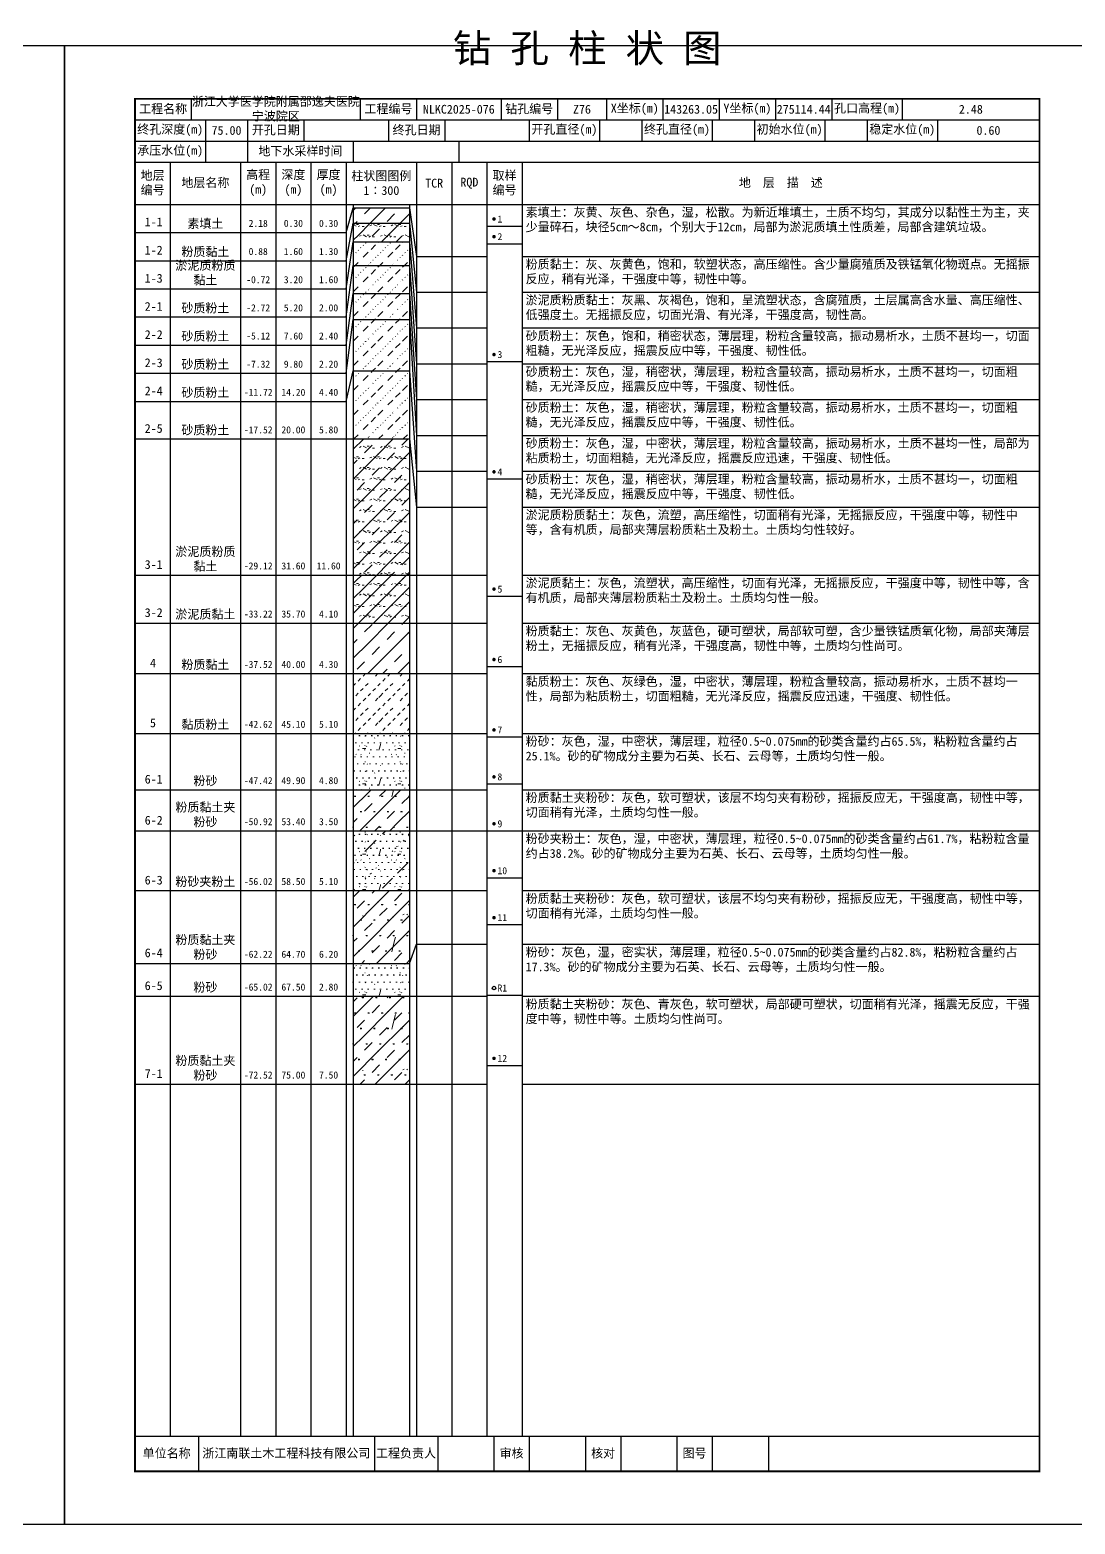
# Model space of a CAD drawing. Extents: x 297 to 65340, y 0 to 425.
# Drawn here: x 54935.1 to 55232.1, y 0 to 424.6 of the extents above; entities that cross this region are included whole.
import ezdxf
from ezdxf.enums import TextEntityAlignment as Align

# ---------------------------------------------------------------- set-up
doc = ezdxf.new("R2010")
doc.units = 0
doc.layers.get('0').update_dxf_attribs({"linetype": 'CONTINUOUS'})
doc.layers.add('FRAME', color=7, linetype='CONTINUOUS')
doc.layers.add('STRATUM', color=7, linetype='CONTINUOUS')
doc.layers.add('HATCH', color=7, linetype='CONTINUOUS', lineweight=13)
doc.styles.add('ST', font='')
doc.styles.get('ST').set_extended_font_data('SimSun')
pattern_1 = [(45, (0, 0), (-4.2426407, 4.2426407), [10, 0]), (45, (1.061, -3.182), (-2.12132034, 6.363961), [3, -3])]
pattern_2 = [(45, (0, 0), (-4.2426407, 4.2426407), [10, 0]), (45, (1.061, -3.182), (-2.12132034, 6.363961), [3, -3]), (26.565, (1.0741, -0.2536), (5.99982296, 5.99981224), [0.567, -12.849]), (0, (0.507, -0.2536), (0, 6), [0.567, -5.433]), (26.565, (-1.5813, 0), (5.99982296, 5.99981224), [0.567, -12.849]), (0, (-1.074, 0.2536), (0, 6), [0.567, -5.433]), (153.435, (0.5071, -0.2536), (-5.9998176, -5.36e-06), [1.134, -12.2826]), (26.565, (4.0741, 2.7464), (5.99982296, 5.99981224), [0.567, -12.849]), (0, (3.507, 2.7464), (0, 6), [0.567, -5.433]), (26.565, (1.4187, 3), (5.99982296, 5.99981224), [0.567, -12.849]), (0, (1.926, 3.2536), (0, 6), [0.567, -5.433]), (153.435, (3.5071, 2.7464), (-5.9998176, -5.36e-06), [1.134, -12.2826])]
pattern_3 = [(45.000006, (0, 0), (-7.3e-07, 6.99998237), [1.971956, -7.927535]), (45.000006, (2.813, 2.829), (-7.3e-07, 6.99998237), [1.99367, -7.905828]), (45.000006, (5.0675, 5.082), (-7.3e-07, 6.99998237), [1.813609, -8.085882]), (26.565052, (0, 3.5), (7.00000042, 7.00000017), [0.0965, -15.555976]), (36.869899, (0.7, 4.2), (6.999999835, 7.000000165), [0.197747, -34.802253]), (315.00001, (3.5, 6.976), (6.99998237, 1.2e-06), [0.033054, -9.866441]), (26.565052, (3.5, 0), (7.00000042, 7.00000017), [0.144749, -15.507727]), (26.565052, (4.2, 0.7), (7.00000042, 7.00000017), [0.10528, -15.547196]), (90.000004, (4.55, 1.05), (-7, -5e-07), [0.028767, -6.971233]), (26.565052, (4.9, 1.4), (7.00000042, 7.00000017), [0.091014, -31.213938]), (36.869899, (5.6, 2.1), (6.999999835, 7.000000165), [0.110692, -34.889308]), (45.000002, (6.3, 2.8), (-2.4e-07, 6.99998237), [0.109112, -9.790383]), (315.00001, (6.914, 3.548), (6.99998237, 1.2e-06), [0.033054, -9.866441]), (36.869898, (1.4, 4.9), (6.999999957, 7.000000043), [0.10224, -34.89776]), (53.130103, (2.1, 5.6), (13.999999763, 21.000000158), [0.134384, -34.865616]), (53.130103, (2.8, 6.3), (13.999999763, 21.000000158), [0.126246, -34.873754])]
pattern_4 = [(82.875, (-0.8346, -1.206), (0.00036925, 10.000176442), [0.08929, -80.53371]), (143.13, (-0.7336, -1.2818), (-29.99996427, 20.00005359), [0.12627, -49.87373]), (172.875, (-0.5564, -1.304), (-70.000245666, 9.999660329), [0.17857, -80.44443]), (206.565, (-0.378, -1.2147), (-9.99970493, -9.99968706), [0.19954, -22.16046]), (243.435, (-0.2887, -1.0363), (8.93e-06, -9.999696), [0.19954, -22.16146]), (255.964, (-0.1994, -0.679), (-0.00020004, -9.99950129), [0.36813, -40.86287]), (255.964, (0.1106, 0.561), (-0.00020004, -9.99950129), [1.27838, -39.95262]), (255.964, (0.179, 0.835), (-0.00020004, -9.99950129), [0.28235, -40.94865]), (216.87, (0.3694, 1.0892), (-9.999982136, -10.000017864), [0.12627, -49.87373]), (243.435, (0.2683, 1.0135), (8.93e-06, -9.999696), [0.19954, -22.16146]), (206.565, (0.548, 1.1785), (-9.99970493, -9.99968706), [0.19954, -22.16046]), (172.875, (0.725, 1.1563), (-70.000245666, 9.999660329), [0.17857, -80.44443]), (143.13, (0.826, 1.0806), (-29.99996427, 20.00005359), [0.12627, -49.87373]), (82.875, (0.815, 0.992), (0.00036925, 10.000176442), [0.08929, -80.53371]), (0, (-0.33, 0.34), (0, 10), [0.89286, -9.10714]), (0, (0.025, 0), (1, 2), [0, -1.75]), (0, (0, 0.025), (1, 2), [0, -1.75]), (0, (0, 0), (1, 2), [0, -1.75]), (0, (-0.025, 0), (1, 2), [0, -1.75]), (0, (0, -0.025), (1, 2), [0, -1.75])]
pattern_5 = [(82.875, (-1.8361, -2.6533), (0.00081235, 22.00038817), [0.196438, -177.174162]), (143.13, (-1.614, -2.82), (-65.9999214, 44.0001179), [0.277794, -109.722206]), (172.875, (-1.224, -2.8687), (-154.00054047, 21.99925272), [0.392854, -176.977746]), (206.565, (-0.831, -2.672), (-21.9993508, -21.9993115), [0.438988, -48.753012]), (243.435, (-0.635, -2.28), (1.96e-05, -21.9993312), [0.438988, -48.755212]), (255.964, (-0.4387, -1.494), (-0.0004401, -21.99890283), [0.809886, -89.898314]), (255.964, (0.2434, 1.2344), (-0.0004401, -21.99890283), [2.812436, -87.895764]), (255.964, (0.394, 1.837), (-0.0004401, -21.99890283), [0.62117, -90.08703]), (216.87, (0.8126, 2.3963), (-21.9999607, -22.0000393), [0.277794, -109.722206]), (243.435, (0.59, 2.23), (1.96e-05, -21.9993312), [0.438988, -48.755212]), (206.565, (1.205, 2.593), (-21.9993508, -21.9993115), [0.438988, -48.753012]), (172.875, (1.595, 2.544), (-154.00054047, 21.99925272), [0.392854, -176.977746]), (143.13, (1.8173, 2.3772), (-65.9999214, 44.0001179), [0.277794, -109.722206]), (82.875, (1.793, 2.1823), (0.00081235, 22.00038817), [0.196438, -177.174162]), (0, (-0.725, 0.748), (0, 22), [1.964292, -20.035708]), (0, (0.055, 0), (2.2, 4.4), [0, -3.85]), (0, (0, 0.055), (2.2, 4.4), [0, -3.85]), (0, (0, 0), (2.2, 4.4), [0, -3.85]), (0, (-0.055, 0), (2.2, 4.4), [0, -3.85]), (0, (0, -0.055), (2.2, 4.4), [0, -3.85])]

# ---------------------------------------------------------------- blocks, each defined once
blk = doc.blocks.new('SolidCircle')
at = {"const_width": 0.5}
blk.add_lwpolyline([(-0.25, 0, 1), (0.25, 0, 1)], format="xyb", close=True, dxfattribs=at)

msp = doc.modelspace()

# ---------------------------------------------------------------- hatches: boundary and pattern name
at = {"layer": 'HATCH'}
h = msp.add_hatch(dxfattribs=at)
h.set_pattern_fill('FZNT', color=256, style=0)
h.set_pattern_definition(pattern_1)
h.paths.add_polyline_path([(55043, 374), (55027, 374), (55027, 369.67), (55043, 369.67)])
h = msp.add_hatch(dxfattribs=at)
h.set_pattern_fill('YNFNT', color=256, style=0)
h.set_pattern_definition(pattern_2)
h.paths.add_polyline_path([(55043, 369.67), (55027, 369.67), (55027, 364.33), (55043, 364.33)])
h = msp.add_hatch(dxfattribs=at)
h.set_pattern_fill('SZFT', color=256, style=0)
h.set_pattern_definition(pattern_3)
h.paths.add_polyline_path([(55043, 364.33), (55027, 364.33), (55027, 357.67), (55043, 357.67)])
h = msp.add_hatch(dxfattribs=at)
h.set_pattern_fill('SZFT', color=256, style=0)
h.set_pattern_definition(pattern_3)
h.paths.add_polyline_path([(55043, 357.67), (55027, 357.67), (55027, 349.67), (55043, 349.67)])
h = msp.add_hatch(dxfattribs=at)
h.set_pattern_fill('SZFT', color=256, style=0)
h.set_pattern_definition(pattern_3)
h.paths.add_polyline_path([(55043, 349.67), (55027, 349.67), (55027, 342.33), (55043, 342.33)])
h = msp.add_hatch(dxfattribs=at)
h.set_pattern_fill('SZFT', color=256, style=0)
h.set_pattern_definition(pattern_3)
h.paths.add_polyline_path([(55043, 342.33), (55027, 342.33), (55027, 327.67), (55043, 327.67)])
h = msp.add_hatch(dxfattribs=at)
h.set_pattern_fill('SZFT', color=256, style=0)
h.set_pattern_definition(pattern_3)
h.paths.add_polyline_path([(55043, 327.67), (55027, 327.67), (55027, 308.33), (55043, 308.33)])
h = msp.add_hatch(dxfattribs=at)
h.set_pattern_fill('YNFNT', color=256, style=0)
h.set_pattern_definition(pattern_2)
h.paths.add_polyline_path([(55043, 308.33), (55027, 308.33), (55027, 269.67), (55043, 269.67)])
h = msp.add_hatch(dxfattribs=at)
h.set_pattern_fill('YNNT', color=256, style=0)
h.set_pattern_definition([(45, (0, 0), (-2.12132034, 2.12132034), [10, 0]), (26.565, (1.0741, -0.2536), (5.99982296, 5.99981224), [0.567, -12.849]), (0, (0.507, -0.2536), (0, 6), [0.567, -5.433]), (26.565, (-1.5813, 0), (5.99982296, 5.99981224), [0.567, -12.849]), (0, (-1.074, 0.2536), (0, 6), [0.567, -5.433]), (153.435, (0.5071, -0.2536), (-5.9998176, -5.36e-06), [1.134, -12.2826]), (26.565, (4.0741, 2.7464), (5.99982296, 5.99981224), [0.567, -12.849]), (0, (3.507, 2.7464), (0, 6), [0.567, -5.433]), (26.565, (1.4187, 3), (5.99982296, 5.99981224), [0.567, -12.849]), (0, (1.926, 3.2536), (0, 6), [0.567, -5.433]), (153.435, (3.5071, 2.7464), (-5.9998176, -5.36e-06), [1.134, -12.2826])])
h.paths.add_polyline_path([(55043, 269.67), (55027, 269.67), (55027, 256), (55043, 256)])
h = msp.add_hatch(dxfattribs=at)
h.set_pattern_fill('FZNT', color=256, style=0)
h.set_pattern_definition(pattern_1)
h.paths.add_polyline_path([(55043, 256), (55027, 256), (55027, 241.67), (55043, 241.67)])
h = msp.add_hatch(dxfattribs=at)
h.set_pattern_fill('NZFT', color=256, style=0)
h.set_pattern_definition([(45.000005, (0, 0), (-6e-07, 6.99998237), [0.947297, -8.952198]), (45.000005, (1.4, 1.4), (-6e-07, 6.99998237), [0.986898, -8.912597]), (45.000005, (2.8, 2.8), (-6e-07, 6.99998237), [1.060182, -8.839313]), (45.000005, (4.2, 4.2), (-6e-07, 6.99998237), [0.949178, -8.950318]), (45.000005, (5.6, 5.6), (-6e-07, 6.99998237), [1.036501, -8.862994]), (45.000005, (3.5, 0), (-6e-07, 6.99998237), [1.013348, -8.886147]), (45.000005, (4.9, 1.4), (-6e-07, 6.99998237), [1.078956, -12.120371]), (45.000005, (6.3, 2.8), (-6e-07, 6.99998237), [0.998824, -8.900671]), (45.000003, (0.7, 4.2), (-3.7e-07, 6.99998237), [1.05533, -8.844165]), (45.000003, (2.1, 5.6), (-3.7e-07, 6.99998237), [1.036501, -8.862994])])
h.paths.add_polyline_path([(55043, 241.67), (55027, 241.67), (55027, 224.67), (55043, 224.67)])
h = msp.add_hatch(dxfattribs=at)
h.set_pattern_fill('FS', color=256, style=0)
h.set_pattern_definition(pattern_4)
h.paths.add_polyline_path([(55043, 224.67), (55027, 224.67), (55027, 208.67), (55043, 208.67)])
h = msp.add_hatch(dxfattribs=at)
h.set_pattern_fill('FZNT', color=256, style=0)
h.set_pattern_definition(pattern_1)
h.paths.add_polyline_path([(55043, 208.67), (55027, 208.67), (55027, 197), (55043, 197)])
h = msp.add_hatch(dxfattribs=at)
h.set_pattern_fill('FS', color=256, scale=2.2, style=0)
h.set_pattern_definition(pattern_5)
h.paths.add_polyline_path([(55043, 208.67), (55027, 208.67), (55027, 197), (55043, 197)])
h = msp.add_hatch(dxfattribs=at)
h.set_pattern_fill('FS', color=256, style=0)
h.set_pattern_definition(pattern_4)
h.paths.add_polyline_path([(55043, 197), (55027, 197), (55027, 180), (55043, 180)])
h = msp.add_hatch(dxfattribs=at)
h.set_pattern_fill('SZFT', color=256, scale=2.2, style=0)
h.set_pattern_definition([(45.000006, (0, 0), (-1.6e-06, 15.3999612), [4.338303, -17.440577]), (45.000006, (6.188, 6.223), (-1.6e-06, 15.3999612), [4.386074, -17.3928216]), (45.000006, (11.148, 11.181), (-1.6e-06, 15.3999612), [3.98994, -17.7889404]), (26.565052, (0, 7.7), (15.4000009, 15.4000004), [0.2123, -34.223147]), (36.869899, (1.54, 9.24), (15.39999964, 15.40000036), [0.4350434, -76.5649566]), (315.00001, (7.7, 15.347), (15.3999612, 2.7e-06), [0.072719, -21.70617]), (26.565052, (7.7, 0), (15.4000009, 15.4000004), [0.318448, -34.1169994]), (26.565052, (9.24, 1.54), (15.4000009, 15.4000004), [0.231616, -34.203831]), (90.000004, (10.01, 2.31), (-15.4, -1e-06), [0.0632874, -15.3367126]), (26.565052, (10.78, 3.08), (15.4000009, 15.4000004), [0.200231, -68.670664]), (36.869899, (12.32, 4.62), (15.39999964, 15.40000036), [0.2435224, -76.7564776]), (45.000002, (13.86, 6.16), (-5e-07, 15.3999612), [0.2400464, -21.5388426]), (315.00001, (15.211, 7.805), (15.3999612, 2.7e-06), [0.072719, -21.70617]), (36.869898, (3.08, 10.78), (15.3999999, 15.4000001), [0.224928, -76.775072]), (53.130103, (4.62, 12.32), (30.79999948, 46.20000035), [0.295645, -76.704355]), (53.130103, (6.16, 13.86), (30.79999948, 46.20000035), [0.277741, -76.722259])])
h.paths.add_polyline_path([(55043, 197), (55027, 197), (55027, 180), (55043, 180)])
h = msp.add_hatch(dxfattribs=at)
h.set_pattern_fill('FZNT', color=256, style=0)
h.set_pattern_definition(pattern_1)
h.paths.add_polyline_path([(55043, 180), (55027, 180), (55027, 159.33), (55043, 159.33)])
h = msp.add_hatch(dxfattribs=at)
h.set_pattern_fill('FS', color=256, scale=2.2, style=0)
h.set_pattern_definition(pattern_5)
h.paths.add_polyline_path([(55043, 180), (55027, 180), (55027, 159.33), (55043, 159.33)])
h = msp.add_hatch(dxfattribs=at)
h.set_pattern_fill('FS', color=256, style=0)
h.set_pattern_definition(pattern_4)
h.paths.add_polyline_path([(55043, 159.33), (55027, 159.33), (55027, 150), (55043, 150)])
h = msp.add_hatch(dxfattribs=at)
h.set_pattern_fill('FZNT', color=256, style=0)
h.set_pattern_definition(pattern_1)
h.paths.add_polyline_path([(55043, 150), (55027, 150), (55027, 125), (55043, 125)])
h = msp.add_hatch(dxfattribs=at)
h.set_pattern_fill('FS', color=256, scale=2.2, style=0)
h.set_pattern_definition(pattern_5)
h.paths.add_polyline_path([(55043, 150), (55027, 150), (55027, 125), (55043, 125)])

# ---------------------------------------------------------------- linework, layer by layer
at = {"layer": 'FRAME', "color": 245, "linetype": 'Continuous'}
for points in [[(54648, 0), (54945, 0), (54945, 420), (54648, 420)], [(54945, 0), (55242, 0), (55242, 420), (54945, 420)]]:
    msp.add_lwpolyline(points, close=True, dxfattribs=at)
at = {"layer": 'FRAME', "linetype": 'Continuous', "const_width": 0.5}
msp.add_lwpolyline([(54965, 15), (55222, 15), (55222, 405), (54965, 405)], close=True, dxfattribs=at)
at = {"layer": 'FRAME', "color": 0, "linetype": 'Continuous'}
for points in [[(54981, 405), (54981, 399)], [(55029, 405), (55029, 399)], [(55045, 405), (55045, 399)], [(55069, 405), (55069, 399)], [(55085, 405), (55085, 399)], [(55099, 405), (55099, 399)], [(55115, 405), (55115, 399)], [(55131, 405), (55131, 399)], [(55147, 405), (55147, 399)], [(55163, 405), (55163, 399)], [(55183, 405), (55183, 399)], [(55222, 405), (55222, 399)], [(54965, 399), (55222, 399)], [(54985, 399), (54985, 393)], [(54997, 399), (54997, 393)], [(55013, 399), (55013, 393)], [(55037, 399), (55037, 393)], [(55053, 399), (55053, 393)], [(55077, 399), (55077, 393)], [(55097, 399), (55097, 393)], [(55109, 399), (55109, 393)], [(55129, 399), (55129, 393)], [(55141, 399), (55141, 393)], [(55161, 399), (55161, 393)], [(55173, 399), (55173, 393)], [(55193, 399), (55193, 393)], [(55222, 399), (55222, 393)], [(54965, 393), (55222, 393)], [(54985, 393), (54985, 387)], [(54997, 393), (54997, 387)], [(55027, 393), (55027, 387)], [(55057, 393), (55057, 387)], [(54965, 387), (55222, 387)], [(54975, 387), (54975, 25)], [(54995, 387), (54995, 25)], [(55005, 387), (55005, 25)], [(55015, 387), (55015, 25)], [(55025, 387), (55025, 25)], [(55045, 387), (55045, 25)], [(55055, 387), (55055, 25)], [(55065, 387), (55065, 25)], [(55075, 387), (55075, 25)], [(55222, 387), (55222, 25)], [(54965, 375), (55222, 375)], [(55027, 375), (55027, 25)], [(55043, 375), (55043, 25)], [(54965, 25), (55222, 25)], [(54983, 25), (54983, 15)], [(55033, 25), (55033, 15)], [(55051, 25), (55051, 15)], [(55067, 25), (55067, 15)], [(55077, 25), (55077, 15)], [(55093, 25), (55093, 15)], [(55103, 25), (55103, 15)], [(55119, 25), (55119, 15)], [(55129, 25), (55129, 15)], [(55145, 25), (55145, 15)]]:
    msp.add_lwpolyline(points, dxfattribs=at)
at = {"layer": 'STRATUM', "linetype": 'Continuous'}
for points in [[(55025, 367), (55027, 374), (55043, 374), (55045, 360.23)], [(55025, 359), (55027, 369.67), (55043, 369.67), (55045, 350.06)], [(54965, 367), (54975, 367)], [(54975, 367), (54995, 367)], [(54995, 367), (55005, 367)], [(55005, 367), (55015, 367)], [(55015, 367), (55025, 367)], [(55065, 368.83), (55075, 368.83)], [(55025, 351), (55027, 364.33), (55043, 364.33), (55045, 339.88)], [(55065, 363.83), (55075, 363.83)], [(54965, 359), (54975, 359)], [(54975, 359), (54995, 359)], [(54995, 359), (55005, 359)], [(55005, 359), (55015, 359)], [(55015, 359), (55025, 359)], [(55025, 343), (55027, 357.67), (55043, 357.67), (55045, 329.7)], [(55045, 360.23), (55055, 360.23)], [(55055, 360.23), (55065, 360.23)], [(55075, 360.23), (55222, 360.23)], [(54965, 351), (54975, 351)], [(54975, 351), (54995, 351)], [(54995, 351), (55005, 351)], [(55005, 351), (55015, 351)], [(55015, 351), (55025, 351)], [(55025, 335), (55027, 349.67), (55043, 349.67), (55045, 319.53)], [(55045, 350.06), (55055, 350.06)], [(55055, 350.06), (55065, 350.06)], [(55075, 350.06), (55222, 350.06)], [(54965, 343), (54975, 343)], [(54975, 343), (54995, 343)], [(54995, 343), (55005, 343)], [(55005, 343), (55015, 343)], [(55015, 343), (55025, 343)], [(55025, 327), (55027, 342.33), (55043, 342.33), (55045, 309.35)], [(55045, 339.88), (55055, 339.88)], [(55055, 339.88), (55065, 339.88)], [(55075, 339.88), (55222, 339.88)], [(54965, 335), (54975, 335)], [(54975, 335), (54995, 335)], [(54995, 335), (55005, 335)], [(55005, 335), (55015, 335)], [(55015, 335), (55025, 335)], [(54965, 327), (54975, 327)], [(54975, 327), (54995, 327)], [(54995, 327), (55005, 327)], [(55005, 327), (55015, 327)], [(55015, 327), (55025, 327)], [(55025, 319), (55027, 327.67), (55043, 327.67), (55045, 299.17)], [(55045, 329.7), (55055, 329.7)], [(55055, 329.7), (55065, 329.7)], [(55065, 330.33), (55075, 330.33)], [(55075, 329.7), (55222, 329.7)], [(54965, 319), (54975, 319)], [(54975, 319), (54995, 319)], [(54995, 319), (55005, 319)], [(55005, 319), (55015, 319)], [(55015, 319), (55025, 319)], [(55045, 319.53), (55055, 319.53)], [(55055, 319.53), (55065, 319.53)], [(55075, 319.53), (55222, 319.53)], [(54965, 308.33), (54975, 308.33)], [(54975, 308.33), (54995, 308.33)], [(54995, 308.33), (55005, 308.33)], [(55005, 308.33), (55015, 308.33)], [(55015, 308.33), (55025, 308.33)], [(55025, 308.33), (55027, 308.33), (55043, 308.33), (55045, 289)], [(55045, 309.35), (55055, 309.35)], [(55055, 309.35), (55065, 309.35)], [(55075, 309.35), (55222, 309.35)], [(55045, 299.17), (55055, 299.17)], [(55055, 299.17), (55065, 299.17)], [(55075, 299.17), (55222, 299.17)], [(55065, 297), (55075, 297)], [(55045, 289), (55055, 289)], [(55055, 289), (55065, 289)], [(55075, 289), (55222, 289)], [(54965, 269.67), (54975, 269.67)], [(54975, 269.67), (54995, 269.67)], [(54995, 269.67), (55005, 269.67)], [(55005, 269.67), (55015, 269.67)], [(55015, 269.67), (55025, 269.67)], [(55025, 269.67), (55027, 269.67), (55043, 269.67), (55045, 269.67)], [(55045, 269.67), (55055, 269.67)], [(55055, 269.67), (55065, 269.67)], [(55075, 269.67), (55222, 269.67)], [(55065, 263.67), (55075, 263.67)], [(54965, 256), (54975, 256)], [(54975, 256), (54995, 256)], [(54995, 256), (55005, 256)], [(55005, 256), (55015, 256)], [(55015, 256), (55025, 256)], [(55025, 256), (55027, 256), (55043, 256), (55045, 256)], [(55045, 256), (55055, 256)], [(55055, 256), (55065, 256)], [(55075, 256), (55222, 256)], [(55065, 243.67), (55075, 243.67)], [(54965, 241.67), (54975, 241.67)], [(54975, 241.67), (54995, 241.67)], [(54995, 241.67), (55005, 241.67)], [(55005, 241.67), (55015, 241.67)], [(55015, 241.67), (55025, 241.67)], [(55025, 241.67), (55027, 241.67), (55043, 241.67), (55045, 241.67)], [(55045, 241.67), (55055, 241.67)], [(55055, 241.67), (55065, 241.67)], [(55075, 241.67), (55222, 241.67)], [(54965, 224.67), (54975, 224.67)], [(54975, 224.67), (54995, 224.67)], [(54995, 224.67), (55005, 224.67)], [(55005, 224.67), (55015, 224.67)], [(55015, 224.67), (55025, 224.67)], [(55025, 224.67), (55027, 224.67), (55043, 224.67), (55045, 224.67)], [(55045, 224.67), (55055, 224.67)], [(55055, 224.67), (55065, 224.67)], [(55065, 223.67), (55075, 223.67)], [(55075, 224.67), (55222, 224.67)], [(54965, 208.67), (54975, 208.67)], [(54975, 208.67), (54995, 208.67)], [(54995, 208.67), (55005, 208.67)], [(55005, 208.67), (55015, 208.67)], [(55015, 208.67), (55025, 208.67)], [(55025, 208.67), (55027, 208.67), (55043, 208.67), (55045, 208.67)], [(55045, 208.67), (55055, 208.67)], [(55055, 208.67), (55065, 208.67)], [(55065, 210.33), (55075, 210.33)], [(55075, 208.67), (55222, 208.67)], [(54965, 197), (54975, 197)], [(54975, 197), (54995, 197)], [(54995, 197), (55005, 197)], [(55005, 197), (55015, 197)], [(55015, 197), (55025, 197)], [(55025, 197), (55027, 197), (55043, 197), (55045, 197)], [(55045, 197), (55055, 197)], [(55055, 197), (55065, 197)], [(55065, 197), (55075, 197)], [(55075, 197), (55222, 197)], [(55065, 183.67), (55075, 183.67)], [(54965, 180), (54975, 180)], [(54975, 180), (54995, 180)], [(54995, 180), (55005, 180)], [(55005, 180), (55015, 180)], [(55015, 180), (55025, 180)], [(55025, 180), (55027, 180), (55043, 180), (55045, 180)], [(55045, 180), (55055, 180)], [(55055, 180), (55065, 180)], [(55075, 180), (55222, 180)], [(55065, 170.33), (55075, 170.33)], [(55025, 159.33), (55027, 159.33), (55043, 159.33), (55045, 164.77)], [(55045, 164.77), (55055, 164.77)], [(55055, 164.77), (55065, 164.77)], [(55075, 164.77), (55222, 164.77)], [(54965, 159.33), (54975, 159.33)], [(54975, 159.33), (54995, 159.33)], [(54995, 159.33), (55005, 159.33)], [(55005, 159.33), (55015, 159.33)], [(55015, 159.33), (55025, 159.33)], [(54965, 150), (54975, 150)], [(54975, 150), (54995, 150)], [(54995, 150), (55005, 150)], [(55005, 150), (55015, 150)], [(55015, 150), (55025, 150)], [(55025, 150), (55027, 150), (55043, 150), (55045, 150)], [(55045, 150), (55055, 150)], [(55055, 150), (55065, 150)], [(55065, 150.33), (55075, 150.33)], [(55075, 150), (55222, 150)], [(55065, 130.33), (55075, 130.33)], [(54965, 125), (54975, 125)], [(54975, 125), (54995, 125)], [(54995, 125), (55005, 125)], [(55005, 125), (55015, 125)], [(55015, 125), (55025, 125)], [(55025, 125), (55027, 125), (55043, 125), (55045, 125)], [(55045, 125), (55055, 125)], [(55055, 125), (55065, 125)], [(55075, 125), (55222, 125)]]:
    msp.add_lwpolyline(points, dxfattribs=at)
at = {"layer": 'STRATUM'}
msp.add_circle((55067, 152.33), 0.5, dxfattribs=at)

# ---------------------------------------------------------------- block references
for p in [(55067, 370.83), (55067, 365.83), (55067, 332.33), (55067, 299), (55067, 265.67), (55067, 245.67), (55067, 225.67), (55067, 212.33), (55067, 199), (55067, 185.67), (55067, 172.33), (55067, 132.33)]:
    msp.add_blockref('SolidCircle', p, dxfattribs=at)

# ---------------------------------------------------------------- texts
at = {"layer": 'FRAME', "style": 'ST'}
msp.add_text('钻 孔 柱 状 图', height=8, dxfattribs=at).set_placement((55093.5, 413), align=Align.BOTTOM_CENTER)
at = {"layer": 'FRAME', "char_height": 2.5, "attachment_point": 5, "style": 'ST'}
for s, insert, width in [('工程名称', (54973, 402), 16), ('浙江大学医学院附属邵逸夫医院宁波院区', (55005, 402), 48), ('工程编号', (55037, 402), 16), ('钻孔编号', (55077, 402), 16), ('X坐标(m)', (55107, 402), 16), ('Y坐标(m)', (55139, 402), 16), ('孔口高程(m)', (55173, 402), 20), ('NLKC2025-076', (55057, 402), 24), ('Z76', (55092, 402), 14), ('143263.05', (55123, 402), 16), ('275114.44', (55155, 402), 16), ('2.48', (55202.5, 402), 39), ('终孔深度(m)', (54975, 396), 20), ('75.00', (54991, 396), 12), ('开孔日期', (55005, 396), 16), ('终孔日期', (55045, 396), 16), ('开孔直径(m)', (55087, 396), 20), ('终孔直径(m)', (55119, 396), 20), ('初始水位(m)', (55151, 396), 20), ('稳定水位(m)', (55183, 396), 20), ('0.60', (55207.5, 396), 29), ('承压水位(m)', (54975, 390), 20), ('地下水采样时间', (55012, 390), 30), ('地层编号', (54970, 381), 10), ('地层名称', (54985, 381), 20), ('高程\\P(m)', (55000, 381), 10), ('深度\\P(m)', (55010, 381), 10), ('厚度\\P(m)', (55020, 381), 10), ('柱状图图例\\P1∶300', (55035, 381), 20), ('TCR', (55050, 381), 10), ('RQD', (55060, 381), 10), ('取样编号', (55070, 381), 10), ('地  层  描  述', (55148.5, 381), 147), ('单位名称', (54974, 20), 18), ('浙江南联土木工程科技有限公司', (55008, 20), 50), ('工程负责人', (55042, 20), 18), ('审核', (55072, 20), 10), ('核对', (55098, 20), 10), ('图号', (55124, 20), 10)]:
    msp.add_mtext(s, dxfattribs=dict(at, insert=insert, width=width))
at = {"layer": 'STRATUM', "style": 'ST'}
for s, height, p in [('1-1', 2.5, (54967.75, 370)), ('1', 2, (55068, 370.83)), ('2', 2, (55068, 365.83)), ('1-2', 2.5, (54967.75, 362)), ('1-3', 2.5, (54967.75, 354)), ('2-1', 2.5, (54967.75, 346)), ('2-2', 2.5, (54967.75, 338)), ('2-3', 2.5, (54967.75, 330)), ('3', 2, (55068, 332.33)), ('2-4', 2.5, (54967.75, 322)), ('2-5', 2.5, (54967.75, 311.33)), ('4', 2, (55068, 299)), ('3-1', 2.5, (54967.75, 272.67)), ('5', 2, (55068, 265.67)), ('3-2', 2.5, (54967.75, 259)), ('6', 2, (55068, 245.67)), ('4', 2.5, (54969.25, 244.67)), ('5', 2.5, (54969.25, 227.67)), ('7', 2, (55068, 225.67)), ('6-1', 2.5, (54967.75, 211.67)), ('8', 2, (55068, 212.33)), ('6-2', 2.5, (54967.75, 200)), ('9', 2, (55068, 199)), ('6-3', 2.5, (54967.75, 183)), ('10', 2, (55068, 185.67)), ('11', 2, (55068, 172.33)), ('6-4', 2.5, (54967.75, 162.33)), ('6-5', 2.5, (54967.75, 153)), ('R1', 2, (55068, 152.33)), ('12', 2, (55068, 132.33)), ('7-1', 2.5, (54967.75, 128))]:
    msp.add_text(s, height=height, dxfattribs=at).set_placement(p, align=Align.MIDDLE_LEFT)
for s, p in [('2.18', (55000, 368)), ('0.30', (55010, 368)), ('0.30', (55020, 368)), ('0.88', (55000, 360)), ('1.60', (55010, 360)), ('1.30', (55020, 360)), ('-0.72', (55000, 352)), ('3.20', (55010, 352)), ('1.60', (55020, 352)), ('-2.72', (55000, 344)), ('5.20', (55010, 344)), ('2.00', (55020, 344)), ('-5.12', (55000, 336)), ('7.60', (55010, 336)), ('2.40', (55020, 336)), ('-7.32', (55000, 328)), ('9.80', (55010, 328)), ('2.20', (55020, 328)), ('-11.72', (55000, 320)), ('14.20', (55010, 320)), ('4.40', (55020, 320)), ('-17.52', (55000, 309.33)), ('20.00', (55010, 309.33)), ('5.80', (55020, 309.33)), ('-29.12', (55000, 270.67)), ('31.60', (55010, 270.67)), ('11.60', (55020, 270.67)), ('-33.22', (55000, 257)), ('35.70', (55010, 257)), ('4.10', (55020, 257)), ('-37.52', (55000, 242.67)), ('40.00', (55010, 242.67)), ('4.30', (55020, 242.67)), ('-42.62', (55000, 225.67)), ('45.10', (55010, 225.67)), ('5.10', (55020, 225.67)), ('-47.42', (55000, 209.67)), ('49.90', (55010, 209.67)), ('4.80', (55020, 209.67)), ('-50.92', (55000, 198)), ('53.40', (55010, 198)), ('3.50', (55020, 198)), ('-56.02', (55000, 181)), ('58.50', (55010, 181)), ('5.10', (55020, 181)), ('-62.22', (55000, 160.33)), ('64.70', (55010, 160.33)), ('6.20', (55020, 160.33)), ('-65.02', (55000, 151)), ('67.50', (55010, 151)), ('2.80', (55020, 151)), ('-72.52', (55000, 126)), ('75.00', (55010, 126)), ('7.50', (55020, 126))]:
    msp.add_text(s, height=2, dxfattribs=at).set_placement(p, align=Align.BOTTOM_CENTER)
at = {"layer": 'STRATUM', "char_height": 2.5, "style": 'ST'}
for s, insert, width, attachment_point in [('素填土：灰黄、灰色、杂色，湿，松散。为新近堆填土，土质不均匀，其成分以黏性土为主，夹少量碎石，块径5cm～8cm，个别大于12cm，局部为淤泥质填土性质差，局部含建筑垃圾。', (55076, 374), 146, 1), ('素填土', (54985, 368), 20, 8), ('粉质黏土', (54985, 360), 20, 8), ('淤泥质粉质黏土', (54985, 352), 20, 8), ('粉质黏土：灰、灰黄色，饱和，软塑状态，高压缩性。含少量腐殖质及铁锰氧化物斑点。无摇振反应，稍有光泽，干强度中等，韧性中等。', (55076, 359.23), 146, 1), ('淤泥质粉质黏土：灰黑、灰褐色，饱和，呈流塑状态，含腐殖质，土层属高含水量、高压缩性、低强度土。无摇振反应，切面光滑、有光泽，干强度高，韧性高。', (55076, 349.06), 146, 1), ('砂质粉土', (54985, 344), 20, 8), ('砂质粉土', (54985, 336), 20, 8), ('砂质粉土：灰色，饱和，稍密状态，薄层理，粉粒含量较高，振动易析水，土质不甚均一，切面粗糙，无光泽反应，摇震反应中等，干强度、韧性低。', (55076, 338.88), 146, 1), ('砂质粉土', (54985, 328), 20, 8), ('砂质粉土：灰色，湿，稍密状，薄层理，粉粒含量较高，振动易析水，土质不甚均一，切面粗糙，无光泽反应，摇震反应中等，干强度、韧性低。', (55076, 328.7), 146, 1), ('砂质粉土', (54985, 320), 20, 8), ('砂质粉土：灰色，湿，稍密状，薄层理，粉粒含量较高，振动易析水，土质不甚均一，切面粗糙，无光泽反应，摇震反应中等，干强度、韧性低。', (55076, 318.53), 146, 1), ('砂质粉土', (54985, 309.33), 20, 8), ('砂质粉土：灰色，湿，中密状，薄层理，粉粒含量较高，振动易析水，土质不甚均一性，局部为粘质粉土，切面粗糙，无光泽反应，摇震反应迅速，干强度、韧性低。', (55076, 308.35), 146, 1), ('砂质粉土：灰色，湿，稍密状，薄层理，粉粒含量较高，振动易析水，土质不甚均一，切面粗糙，无光泽反应，摇震反应中等，干强度、韧性低。', (55076, 298.17), 146, 1), ('淤泥质粉质黏土：灰色，流塑，高压缩性，切面稍有光泽，无摇振反应，干强度中等，韧性中等，含有机质，局部夹薄层粉质粘土及粉土。土质均匀性较好。', (55076, 288), 146, 1), ('淤泥质粉质黏土', (54985, 270.67), 20, 8), ('淤泥质黏土：灰色，流塑状，高压缩性，切面有光泽，无摇振反应，干强度中等，韧性中等，含有机质，局部夹薄层粉质粘土及粉土。土质均匀性一般。', (55076, 268.67), 146, 1), ('淤泥质黏土', (54985, 257), 20, 8), ('粉质黏土：灰色、灰黄色，灰蓝色，硬可塑状，局部软可塑，含少量铁锰质氧化物，局部夹薄层粉土，无摇振反应，稍有光泽，干强度高，韧性中等，土质均匀性尚可。', (55076, 255), 146, 1), ('粉质黏土', (54985, 242.67), 20, 8), ('黏质粉土：灰色、灰绿色，湿，中密状，薄层理，粉粒含量较高，振动易析水，土质不甚均一性，局部为粘质粉土，切面粗糙，无光泽反应，摇震反应迅速，干强度、韧性低。', (55076, 240.67), 146, 1), ('黏质粉土', (54985, 225.67), 20, 8), ('粉砂：灰色，湿，中密状，薄层理，粒径0.5~0.075mm的砂类含量约占65.5%，粘粉粒含量约占25.1%。砂的矿物成分主要为石英、长石、云母等，土质均匀性一般。', (55076, 223.67), 146, 1), ('粉砂', (54985, 209.67), 20, 8), ('粉质黏土夹粉砂：灰色，软可塑状，该层不均匀夹有粉砂，摇振反应无，干强度高，韧性中等，切面稍有光泽，土质均匀性一般。', (55076, 207.67), 146, 1), ('粉质黏土夹粉砂', (54985, 198), 20, 8), ('粉砂夹粉土：灰色，湿，中密状，薄层理，粒径0.5~0.075mm的砂类含量约占61.7%，粘粉粒含量约占38.2%。砂的矿物成分主要为石英、长石、云母等，土质均匀性一般。', (55076, 196), 146, 1), ('粉砂夹粉土', (54985, 181), 20, 8), ('粉质黏土夹粉砂：灰色，软可塑状，该层不均匀夹有粉砂，摇振反应无，干强度高，韧性中等，切面稍有光泽，土质均匀性一般。', (55076, 179), 146, 1), ('粉质黏土夹粉砂', (54985, 160.33), 20, 8), ('粉砂：灰色，湿，密实状，薄层理，粒径0.5~0.075mm的砂类含量约占82.8%，粘粉粒含量约占17.3%。砂的矿物成分主要为石英、长石、云母等，土质均匀性一般。', (55076, 163.77), 146, 1), ('粉砂', (54985, 151), 20, 8), ('粉质黏土夹粉砂：灰色、青灰色，软可塑状，局部硬可塑状，切面稍有光泽，摇震无反应，干强度中等，韧性中等。土质均匀性尚可。', (55076, 149), 146, 1), ('粉质黏土夹粉砂', (54985, 126), 20, 8)]:
    msp.add_mtext(s, dxfattribs=dict(at, insert=insert, width=width, attachment_point=attachment_point))

doc.saveas('drawing.dxf')
